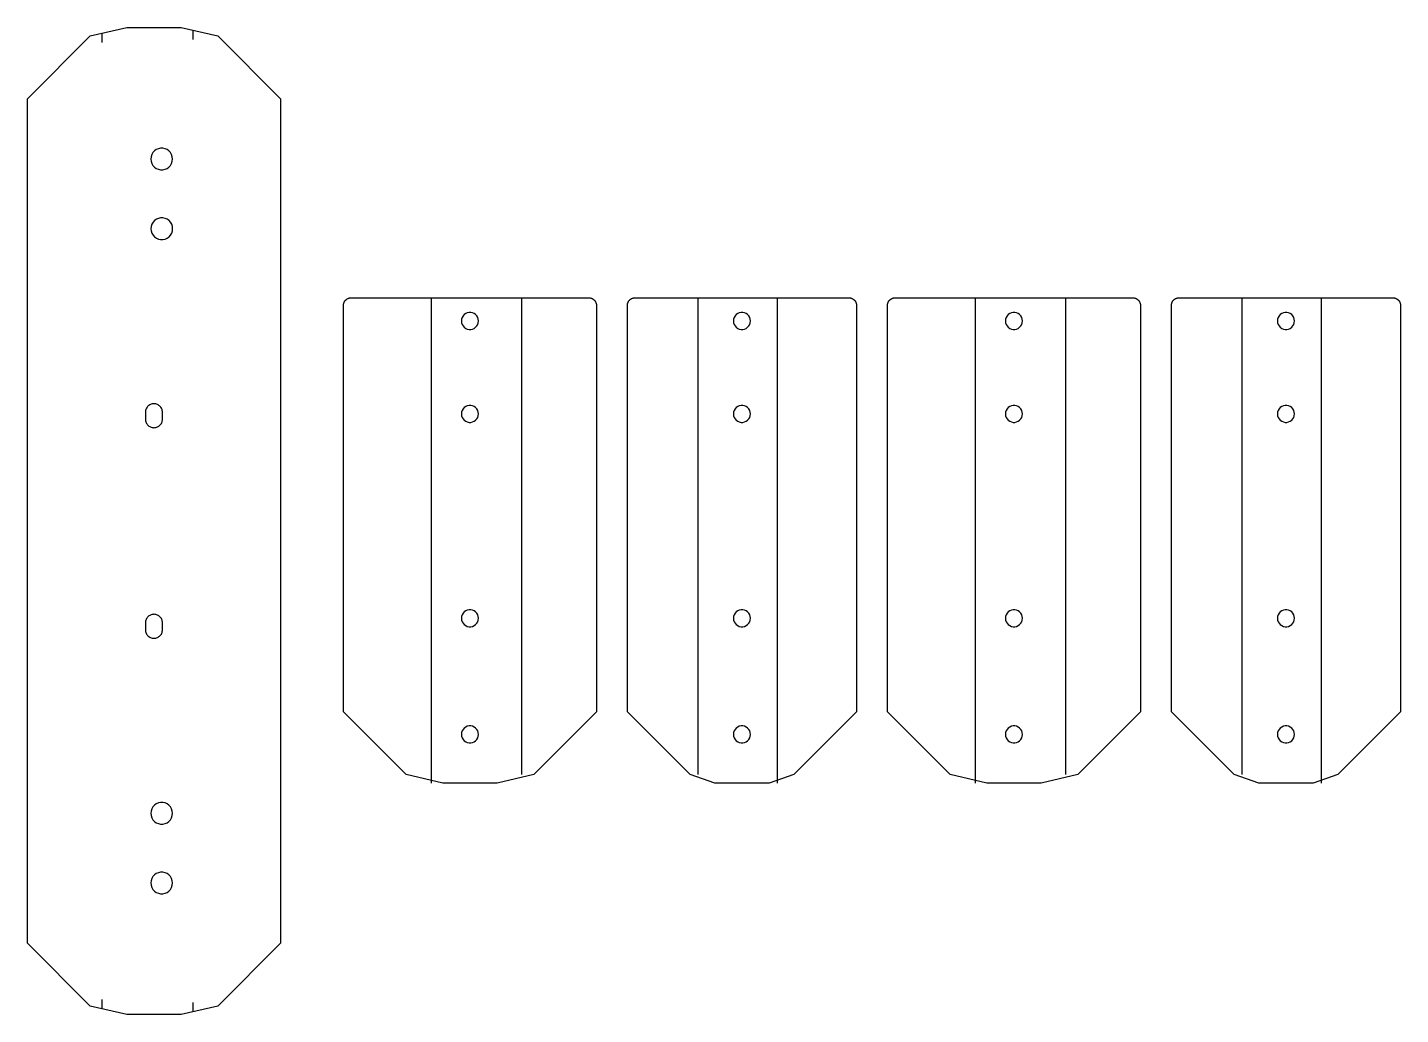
# Model space of a CAD drawing. Header units: metres. Extents: x -21 to 867, y -319 to 319.
import ezdxf

# ---------------------------------------------------------------- set-up
doc = ezdxf.new("R2010")
doc.units = ezdxf.units.M
doc.layers.add('BEND_LINES', color=1, linetype='Continuous')
doc.layers.add('CUT', color=3, linetype='Continuous')

msp = doc.modelspace()

# ---------------------------------------------------------------- linework, layer by layer
at = {"layer": 'BEND_LINES'}
for p, q in [((27.4, 315.02), (27.4, 309.02)), ((86.14, 316.99), (86.14, 310.99)), ((240.1, 144.18), (240.1, -169.32)), ((298.84, -163.82), (298.84, 144.18)), ((412.73, -163.82), (412.73, 144.18)), ((463.76, 144.18), (463.76, -169.32)), ((591.64, 144.18), (591.64, -169.32)), ((650.38, -163.82), (650.38, 144.18)), ((764.27, -163.82), (764.27, 144.18)), ((815.3, 144.18), (815.3, -169.32)), ((27.4, -309.02), (27.4, -315.02)), ((86.14, -310.99), (86.14, -316.99))]:
    msp.add_line(p, q, dxfattribs=at)
at = {"layer": 'CUT'}
for points in [[(-20.72, -272.75), (-20.72, 272.75), (19.79, 313.25), (43.52, 318.75), (78.53, 318.75), (102.26, 313.25), (142.76, 272.75), (142.76, -272.75), (102.26, -313.25), (78.53, -318.75), (43.52, -318.75), (19.79, -313.25), (-20.72, -272.75)], [(73.02, 233.79), (72.87, 235.25), (72.41, 236.64), (71.68, 237.91), (70.7, 238.99), (69.52, 239.85), (68.18, 240.45), (66.75, 240.75), (65.29, 240.75), (63.86, 240.45), (62.52, 239.85), (61.34, 238.99), (60.36, 237.91), (59.62, 236.64), (59.17, 235.25), (59.02, 233.79), (59.17, 232.34), (59.62, 230.94), (60.36, 229.68), (61.34, 228.59), (62.52, 227.73), (63.86, 227.13), (65.29, 226.83), (66.75, 226.83), (68.18, 227.13), (69.52, 227.73), (70.7, 228.59), (71.68, 229.68), (72.41, 230.94), (72.87, 232.34), (73.02, 233.79)], [(72.48, 191.64), (71.74, 192.91), (70.77, 193.99), (69.58, 194.85), (68.24, 195.45), (66.81, 195.75), (65.35, 195.75), (63.92, 195.45), (62.58, 194.85), (61.4, 193.99), (60.42, 192.91), (59.69, 191.64), (59.23, 190.25), (59.08, 188.79), (59.23, 187.34), (59.69, 185.94), (60.42, 184.68), (61.4, 183.59), (62.58, 182.73), (63.92, 182.13), (65.35, 181.83), (66.81, 181.83), (68.24, 182.13), (69.58, 182.73), (70.77, 183.59), (71.74, 184.68), (72.48, 185.94), (72.93, 187.34), (73.08, 188.79), (72.93, 190.25), (72.48, 191.64)], [(343.26, 144.01), (343.51, 143.93), (343.76, 143.85), (344, 143.75), (344.24, 143.63), (344.46, 143.51), (344.69, 143.37), (344.9, 143.22), (345.11, 143.06), (345.31, 142.9), (345.5, 142.71), (345.68, 142.53), (345.85, 142.33), (346.01, 142.12), (346.16, 141.9), (346.3, 141.68), (346.42, 141.45), (346.53, 141.21), (346.63, 140.97), (346.72, 140.72), (346.79, 140.47), (346.86, 140.22), (346.9, 139.96), (346.94, 139.7), (346.96, 139.44), (346.96, 139.18), (346.96, -123.32), (306.46, -163.82), (282.73, -169.32), (247.72, -169.32), (223.99, -163.82), (183.48, -123.32), (183.48, 139.18), (183.49, 139.44), (183.51, 139.7), (183.54, 139.96), (183.59, 140.22), (183.65, 140.47), (183.73, 140.72), (183.81, 140.97), (183.91, 141.21), (184.03, 141.45), (184.15, 141.68), (184.29, 141.9), (184.44, 142.12), (184.6, 142.33), (184.77, 142.53), (184.95, 142.71), (185.14, 142.9), (185.34, 143.06), (185.54, 143.22), (185.76, 143.37), (185.98, 143.51), (186.21, 143.63), (186.45, 143.75), (186.69, 143.85), (186.94, 143.93), (187.19, 144.01), (187.44, 144.07), (187.7, 144.12), (187.96, 144.15), (188.22, 144.17), (188.48, 144.18), (223.99, 144.18), (247.72, 144.18), (282.73, 144.18), (306.46, 144.18), (341.96, 144.18), (342.23, 144.17), (342.49, 144.15), (342.75, 144.12), (343, 144.07), (343.26, 144.01)], [(367.03, 139.96), (367.07, 140.22), (367.13, 140.47), (367.21, 140.72), (367.3, 140.97), (367.4, 141.21), (367.51, 141.45), (367.63, 141.68), (367.77, 141.9), (367.92, 142.12), (368.08, 142.33), (368.25, 142.53), (368.43, 142.71), (368.62, 142.9), (368.82, 143.06), (369.03, 143.22), (369.24, 143.37), (369.46, 143.51), (369.69, 143.63), (369.93, 143.75), (370.17, 143.85), (370.42, 143.93), (370.67, 144.01), (370.93, 144.07), (371.18, 144.12), (371.44, 144.15), (371.7, 144.17), (371.96, 144.18), (407.47, 144.18), (423.49, 144.18), (458.5, 144.18), (474.52, 144.18), (510.02, 144.18), (510.28, 144.17), (510.55, 144.15), (510.8, 144.12), (511.06, 144.07), (511.32, 144.01), (511.57, 143.93), (511.81, 143.85), (512.06, 143.75), (512.29, 143.63), (512.52, 143.51), (512.75, 143.37), (512.96, 143.22), (513.17, 143.06), (513.37, 142.9), (513.56, 142.71), (513.74, 142.53), (513.91, 142.33), (514.07, 142.12), (514.22, 141.9), (514.35, 141.68), (514.48, 141.45), (514.59, 141.21), (514.69, 140.97), (514.78, 140.72), (514.85, 140.47), (514.91, 140.22), (514.96, 139.96), (515, 139.7), (515.01, 139.44), (515.02, 139.18), (515.02, -123.32), (474.52, -163.82), (458.5, -169.32), (423.49, -169.32), (407.47, -163.82), (366.96, -123.32), (366.96, 139.18), (366.97, 139.44), (366.99, 139.7), (367.03, 139.96)], [(694.54, 144.07), (694.8, 144.01), (695.05, 143.93), (695.3, 143.85), (695.54, 143.75), (695.77, 143.63), (696, 143.51), (696.23, 143.37), (696.44, 143.22), (696.65, 143.06), (696.85, 142.9), (697.04, 142.71), (697.22, 142.53), (697.39, 142.33), (697.55, 142.12), (697.7, 141.9), (697.84, 141.68), (697.96, 141.45), (698.07, 141.21), (698.17, 140.97), (698.26, 140.72), (698.33, 140.47), (698.39, 140.22), (698.44, 139.96), (698.48, 139.7), (698.5, 139.44), (698.5, 139.18), (698.5, -123.32), (658, -163.82), (634.26, -169.32), (599.26, -169.32), (575.52, -163.82), (535.02, -123.32), (535.02, 139.18), (535.03, 139.44), (535.05, 139.7), (535.08, 139.96), (535.13, 140.22), (535.19, 140.47), (535.27, 140.72), (535.35, 140.97), (535.45, 141.21), (535.57, 141.45), (535.69, 141.68), (535.83, 141.9), (535.98, 142.12), (536.14, 142.33), (536.31, 142.53), (536.49, 142.71), (536.68, 142.9), (536.88, 143.06), (537.08, 143.22), (537.3, 143.37), (537.52, 143.51), (537.75, 143.63), (537.99, 143.75), (538.23, 143.85), (538.48, 143.93), (538.73, 144.01), (538.98, 144.07), (539.24, 144.12), (539.5, 144.15), (539.76, 144.17), (540.02, 144.18), (575.52, 144.18), (599.26, 144.18), (634.26, 144.18), (658, 144.18), (693.5, 144.18), (693.77, 144.17), (694.03, 144.15), (694.29, 144.12), (694.54, 144.07)], [(718.75, 140.72), (718.84, 140.97), (718.94, 141.21), (719.05, 141.45), (719.17, 141.68), (719.31, 141.9), (719.46, 142.12), (719.62, 142.33), (719.79, 142.53), (719.97, 142.71), (720.16, 142.9), (720.36, 143.06), (720.57, 143.22), (720.78, 143.37), (721, 143.51), (721.23, 143.63), (721.47, 143.75), (721.71, 143.85), (721.96, 143.93), (722.21, 144.01), (722.47, 144.07), (722.72, 144.12), (722.98, 144.15), (723.24, 144.17), (723.5, 144.18), (759.01, 144.18), (775.03, 144.18), (810.03, 144.18), (826.06, 144.18), (861.56, 144.18), (861.82, 144.17), (862.09, 144.15), (862.34, 144.12), (862.6, 144.07), (862.86, 144.01), (863.11, 143.93), (863.35, 143.85), (863.6, 143.75), (863.83, 143.63), (864.06, 143.51), (864.28, 143.37), (864.5, 143.22), (864.71, 143.06), (864.91, 142.9), (865.1, 142.71), (865.28, 142.53), (865.45, 142.33), (865.61, 142.12), (865.75, 141.9), (865.89, 141.68), (866.02, 141.45), (866.13, 141.21), (866.23, 140.97), (866.32, 140.72), (866.39, 140.47), (866.45, 140.22), (866.5, 139.96), (866.53, 139.7), (866.55, 139.44), (866.56, 139.18), (866.56, -123.32), (826.06, -163.82), (810.03, -169.32), (775.03, -169.32), (759.01, -163.82), (718.5, -123.32), (718.5, 139.18), (718.51, 139.44), (718.53, 139.7), (718.57, 139.96), (718.61, 140.22), (718.67, 140.47), (718.75, 140.72)], [(270.72, 129.18), (270.6, 130.32), (270.25, 131.42), (269.67, 132.41), (268.9, 133.27), (267.97, 133.94), (266.92, 134.41), (265.8, 134.65), (264.65, 134.65), (263.52, 134.41), (262.47, 133.94), (261.54, 133.27), (260.77, 132.41), (260.2, 131.42), (259.84, 130.32), (259.72, 129.18), (259.84, 128.03), (260.2, 126.94), (260.77, 125.95), (261.54, 125.09), (262.47, 124.42), (263.52, 123.95), (264.65, 123.71), (265.8, 123.71), (266.92, 123.95), (267.97, 124.42), (268.9, 125.09), (269.67, 125.95), (270.25, 126.94), (270.6, 128.03), (270.72, 129.18)], [(446.49, 129.18), (446.37, 130.32), (446.02, 131.42), (445.44, 132.41), (444.67, 133.27), (443.74, 133.94), (442.69, 134.41), (441.57, 134.65), (440.42, 134.65), (439.29, 134.41), (438.24, 133.94), (437.31, 133.27), (436.54, 132.41), (435.97, 131.42), (435.61, 130.32), (435.49, 129.18), (435.61, 128.03), (435.97, 126.94), (436.54, 125.95), (437.31, 125.09), (438.24, 124.42), (439.29, 123.95), (440.42, 123.71), (441.57, 123.71), (442.69, 123.95), (443.74, 124.42), (444.67, 125.09), (445.44, 125.95), (446.02, 126.94), (446.37, 128.03), (446.49, 129.18)], [(622.14, 128.03), (622.26, 129.18), (622.14, 130.32), (621.79, 131.42), (621.21, 132.41), (620.44, 133.27), (619.51, 133.94), (618.46, 134.41), (617.34, 134.65), (616.19, 134.65), (615.06, 134.41), (614.01, 133.94), (613.08, 133.27), (612.31, 132.41), (611.74, 131.42), (611.38, 130.32), (611.26, 129.18), (611.38, 128.03), (611.74, 126.94), (612.31, 125.95), (613.08, 125.09), (614.01, 124.42), (615.06, 123.95), (616.19, 123.71), (617.34, 123.71), (618.46, 123.95), (619.51, 124.42), (620.44, 125.09), (621.21, 125.95), (621.79, 126.94), (622.14, 128.03)], [(798.03, 129.18), (797.91, 130.32), (797.56, 131.42), (796.98, 132.41), (796.21, 133.27), (795.28, 133.94), (794.23, 134.41), (793.11, 134.65), (791.96, 134.65), (790.83, 134.41), (789.78, 133.94), (788.85, 133.27), (788.08, 132.41), (787.51, 131.42), (787.15, 130.32), (787.03, 129.18), (787.15, 128.03), (787.51, 126.94), (788.08, 125.95), (788.85, 125.09), (789.78, 124.42), (790.83, 123.95), (791.96, 123.71), (793.11, 123.71), (794.23, 123.95), (795.28, 124.42), (796.21, 125.09), (796.98, 125.95), (797.56, 126.94), (797.91, 128.03), (798.03, 129.18)], [(62.72, 60.53), (63.26, 60.74), (63.77, 61), (64.26, 61.31), (64.7, 61.67), (65.11, 62.08), (65.47, 62.53), (65.79, 63.01), (66.05, 63.53), (66.25, 64.06), (66.4, 64.62), (66.49, 65.19), (66.52, 65.76), (66.52, 70.22), (66.49, 70.79), (66.4, 71.36), (66.25, 71.92), (66.05, 72.46), (65.79, 72.97), (65.47, 73.45), (65.11, 73.9), (64.7, 74.31), (64.26, 74.67), (63.77, 74.98), (63.26, 75.24), (62.72, 75.45), (62.17, 75.6), (61.6, 75.69), (61.02, 75.72), (60.45, 75.69), (59.88, 75.6), (59.32, 75.45), (58.79, 75.24), (58.27, 74.98), (57.79, 74.67), (57.34, 74.31), (56.94, 73.9), (56.57, 73.45), (56.26, 72.97), (56, 72.46), (55.79, 71.92), (55.64, 71.36), (55.55, 70.79), (55.52, 70.22), (55.52, 65.76), (55.55, 65.19), (55.64, 64.62), (55.79, 64.06), (56, 63.53), (56.26, 63.01), (56.57, 62.53), (56.94, 62.08), (57.34, 61.67), (57.79, 61.31), (58.27, 61), (58.79, 60.74), (59.32, 60.53), (59.88, 60.38), (60.45, 60.29), (61.02, 60.26), (61.6, 60.29), (62.17, 60.38), (62.72, 60.53)], [(270.6, 68.03), (270.72, 69.18), (270.6, 70.32), (270.25, 71.42), (269.67, 72.41), (268.9, 73.27), (267.97, 73.94), (266.92, 74.41), (265.8, 74.65), (264.65, 74.65), (263.52, 74.41), (262.47, 73.94), (261.54, 73.27), (260.77, 72.41), (260.2, 71.42), (259.84, 70.32), (259.72, 69.18), (259.84, 68.03), (260.2, 66.94), (260.77, 65.95), (261.54, 65.09), (262.47, 64.42), (263.52, 63.95), (264.65, 63.71), (265.8, 63.71), (266.92, 63.95), (267.97, 64.42), (268.9, 65.09), (269.67, 65.95), (270.25, 66.94), (270.6, 68.03)], [(446.37, 68.03), (446.49, 69.18), (446.37, 70.32), (446.02, 71.42), (445.44, 72.41), (444.67, 73.27), (443.74, 73.94), (442.69, 74.41), (441.57, 74.65), (440.42, 74.65), (439.29, 74.41), (438.24, 73.94), (437.31, 73.27), (436.54, 72.41), (435.97, 71.42), (435.61, 70.32), (435.49, 69.18), (435.61, 68.03), (435.97, 66.94), (436.54, 65.95), (437.31, 65.09), (438.24, 64.42), (439.29, 63.95), (440.42, 63.71), (441.57, 63.71), (442.69, 63.95), (443.74, 64.42), (444.67, 65.09), (445.44, 65.95), (446.02, 66.94), (446.37, 68.03)], [(621.79, 66.94), (622.14, 68.03), (622.26, 69.18), (622.14, 70.32), (621.79, 71.42), (621.21, 72.41), (620.44, 73.27), (619.51, 73.94), (618.46, 74.41), (617.34, 74.65), (616.19, 74.65), (615.06, 74.41), (614.01, 73.94), (613.08, 73.27), (612.31, 72.41), (611.74, 71.42), (611.38, 70.32), (611.26, 69.18), (611.38, 68.03), (611.74, 66.94), (612.31, 65.95), (613.08, 65.09), (614.01, 64.42), (615.06, 63.95), (616.19, 63.71), (617.34, 63.71), (618.46, 63.95), (619.51, 64.42), (620.44, 65.09), (621.21, 65.95), (621.79, 66.94)], [(797.91, 68.03), (798.03, 69.18), (797.91, 70.32), (797.56, 71.42), (796.98, 72.41), (796.21, 73.27), (795.28, 73.94), (794.23, 74.41), (793.11, 74.65), (791.96, 74.65), (790.83, 74.41), (789.78, 73.94), (788.85, 73.27), (788.08, 72.41), (787.51, 71.42), (787.15, 70.32), (787.03, 69.18), (787.15, 68.03), (787.51, 66.94), (788.08, 65.95), (788.85, 65.09), (789.78, 64.42), (790.83, 63.95), (791.96, 63.71), (793.11, 63.71), (794.23, 63.95), (795.28, 64.42), (796.21, 65.09), (796.98, 65.95), (797.56, 66.94), (797.91, 68.03)], [(63.26, -75.26), (63.77, -75), (64.26, -74.69), (64.7, -74.33), (65.11, -73.92), (65.47, -73.47), (65.79, -72.99), (66.05, -72.47), (66.25, -71.94), (66.4, -71.38), (66.49, -70.81), (66.52, -70.24), (66.52, -65.78), (66.49, -65.21), (66.4, -64.64), (66.25, -64.08), (66.05, -63.54), (65.79, -63.03), (65.47, -62.55), (65.11, -62.1), (64.7, -61.69), (64.26, -61.33), (63.77, -61.02), (63.26, -60.76), (62.72, -60.55), (62.17, -60.4), (61.6, -60.31), (61.02, -60.28), (60.45, -60.31), (59.88, -60.4), (59.32, -60.55), (58.79, -60.76), (58.27, -61.02), (57.79, -61.33), (57.34, -61.69), (56.94, -62.1), (56.57, -62.55), (56.26, -63.03), (56, -63.54), (55.79, -64.08), (55.64, -64.64), (55.55, -65.21), (55.52, -65.78), (55.52, -70.24), (55.55, -70.81), (55.64, -71.38), (55.79, -71.94), (56, -72.47), (56.26, -72.99), (56.57, -73.47), (56.94, -73.92), (57.34, -74.33), (57.79, -74.69), (58.27, -75), (58.79, -75.26), (59.32, -75.47), (59.88, -75.62), (60.45, -75.71), (61.02, -75.74), (61.6, -75.71), (62.17, -75.62), (62.72, -75.47), (63.26, -75.26)], [(270.25, -65.06), (270.6, -63.97), (270.72, -62.82), (270.6, -61.68), (270.25, -60.58), (269.67, -59.59), (268.9, -58.73), (267.97, -58.06), (266.92, -57.59), (265.8, -57.35), (264.65, -57.35), (263.52, -57.59), (262.47, -58.06), (261.54, -58.73), (260.77, -59.59), (260.2, -60.58), (259.84, -61.68), (259.72, -62.82), (259.84, -63.97), (260.2, -65.06), (260.77, -66.05), (261.54, -66.91), (262.47, -67.58), (263.52, -68.05), (264.65, -68.29), (265.8, -68.29), (266.92, -68.05), (267.97, -67.58), (268.9, -66.91), (269.67, -66.05), (270.25, -65.06)], [(446.02, -65.06), (446.37, -63.97), (446.49, -62.82), (446.37, -61.68), (446.02, -60.58), (445.44, -59.59), (444.67, -58.73), (443.74, -58.06), (442.69, -57.59), (441.57, -57.35), (440.42, -57.35), (439.29, -57.59), (438.24, -58.06), (437.31, -58.73), (436.54, -59.59), (435.97, -60.58), (435.61, -61.68), (435.49, -62.82), (435.61, -63.97), (435.97, -65.06), (436.54, -66.05), (437.31, -66.91), (438.24, -67.58), (439.29, -68.05), (440.42, -68.29), (441.57, -68.29), (442.69, -68.05), (443.74, -67.58), (444.67, -66.91), (445.44, -66.05), (446.02, -65.06)], [(621.21, -66.05), (621.79, -65.06), (622.14, -63.97), (622.26, -62.82), (622.14, -61.68), (621.79, -60.58), (621.21, -59.59), (620.44, -58.73), (619.51, -58.06), (618.46, -57.59), (617.34, -57.35), (616.19, -57.35), (615.06, -57.59), (614.01, -58.06), (613.08, -58.73), (612.31, -59.59), (611.74, -60.58), (611.38, -61.68), (611.26, -62.82), (611.38, -63.97), (611.74, -65.06), (612.31, -66.05), (613.08, -66.91), (614.01, -67.58), (615.06, -68.05), (616.19, -68.29), (617.34, -68.29), (618.46, -68.05), (619.51, -67.58), (620.44, -66.91), (621.21, -66.05)], [(797.56, -65.06), (797.91, -63.97), (798.03, -62.82), (797.91, -61.68), (797.56, -60.58), (796.98, -59.59), (796.21, -58.73), (795.28, -58.06), (794.23, -57.59), (793.11, -57.35), (791.96, -57.35), (790.83, -57.59), (789.78, -58.06), (788.85, -58.73), (788.08, -59.59), (787.51, -60.58), (787.15, -61.68), (787.03, -62.82), (787.15, -63.97), (787.51, -65.06), (788.08, -66.05), (788.85, -66.91), (789.78, -67.58), (790.83, -68.05), (791.96, -68.29), (793.11, -68.29), (794.23, -68.05), (795.28, -67.58), (796.21, -66.91), (796.98, -66.05), (797.56, -65.06)], [(269.67, -141.05), (270.25, -140.06), (270.6, -138.97), (270.72, -137.82), (270.6, -136.68), (270.25, -135.58), (269.67, -134.59), (268.9, -133.73), (267.97, -133.06), (266.92, -132.59), (265.8, -132.35), (264.65, -132.35), (263.52, -132.59), (262.47, -133.06), (261.54, -133.73), (260.77, -134.59), (260.2, -135.58), (259.84, -136.68), (259.72, -137.82), (259.84, -138.97), (260.2, -140.06), (260.77, -141.05), (261.54, -141.91), (262.47, -142.58), (263.52, -143.05), (264.65, -143.29), (265.8, -143.29), (266.92, -143.05), (267.97, -142.58), (268.9, -141.91), (269.67, -141.05)], [(445.44, -141.05), (446.02, -140.06), (446.37, -138.97), (446.49, -137.82), (446.37, -136.68), (446.02, -135.58), (445.44, -134.59), (444.67, -133.73), (443.74, -133.06), (442.69, -132.59), (441.57, -132.35), (440.42, -132.35), (439.29, -132.59), (438.24, -133.06), (437.31, -133.73), (436.54, -134.59), (435.97, -135.58), (435.61, -136.68), (435.49, -137.82), (435.61, -138.97), (435.97, -140.06), (436.54, -141.05), (437.31, -141.91), (438.24, -142.58), (439.29, -143.05), (440.42, -143.29), (441.57, -143.29), (442.69, -143.05), (443.74, -142.58), (444.67, -141.91), (445.44, -141.05)], [(620.44, -141.91), (621.21, -141.05), (621.79, -140.06), (622.14, -138.97), (622.26, -137.82), (622.14, -136.68), (621.79, -135.58), (621.21, -134.59), (620.44, -133.73), (619.51, -133.06), (618.46, -132.59), (617.34, -132.35), (616.19, -132.35), (615.06, -132.59), (614.01, -133.06), (613.08, -133.73), (612.31, -134.59), (611.74, -135.58), (611.38, -136.68), (611.26, -137.82), (611.38, -138.97), (611.74, -140.06), (612.31, -141.05), (613.08, -141.91), (614.01, -142.58), (615.06, -143.05), (616.19, -143.29), (617.34, -143.29), (618.46, -143.05), (619.51, -142.58), (620.44, -141.91)], [(796.98, -141.05), (797.56, -140.06), (797.91, -138.97), (798.03, -137.82), (797.91, -136.68), (797.56, -135.58), (796.98, -134.59), (796.21, -133.73), (795.28, -133.06), (794.23, -132.59), (793.11, -132.35), (791.96, -132.35), (790.83, -132.59), (789.78, -133.06), (788.85, -133.73), (788.08, -134.59), (787.51, -135.58), (787.15, -136.68), (787.03, -137.82), (787.15, -138.97), (787.51, -140.06), (788.08, -141.05), (788.85, -141.91), (789.78, -142.58), (790.83, -143.05), (791.96, -143.29), (793.11, -143.29), (794.23, -143.05), (795.28, -142.58), (796.21, -141.91), (796.98, -141.05)], [(71.68, -184.68), (70.7, -183.59), (69.52, -182.73), (68.18, -182.13), (66.75, -181.83), (65.29, -181.83), (63.86, -182.13), (62.52, -182.73), (61.34, -183.59), (60.36, -184.68), (59.62, -185.94), (59.17, -187.34), (59.02, -188.79), (59.17, -190.25), (59.62, -191.64), (60.36, -192.91), (61.34, -193.99), (62.52, -194.85), (63.86, -195.45), (65.29, -195.75), (66.75, -195.75), (68.18, -195.45), (69.52, -194.85), (70.7, -193.99), (71.68, -192.91), (72.41, -191.64), (72.87, -190.25), (73.02, -188.79), (72.87, -187.34), (72.41, -185.94), (71.68, -184.68)], [(72.87, -232.34), (72.41, -230.94), (71.68, -229.68), (70.7, -228.59), (69.52, -227.73), (68.18, -227.13), (66.75, -226.83), (65.29, -226.83), (63.86, -227.13), (62.52, -227.73), (61.34, -228.59), (60.36, -229.68), (59.62, -230.94), (59.17, -232.34), (59.02, -233.79), (59.17, -235.25), (59.62, -236.64), (60.36, -237.91), (61.34, -238.99), (62.52, -239.85), (63.86, -240.45), (65.29, -240.75), (66.75, -240.75), (68.18, -240.45), (69.52, -239.85), (70.7, -238.99), (71.68, -237.91), (72.41, -236.64), (72.87, -235.25), (73.02, -233.79), (72.87, -232.34)]]:
    msp.add_lwpolyline(points, dxfattribs=at)

doc.saveas('drawing.dxf')
